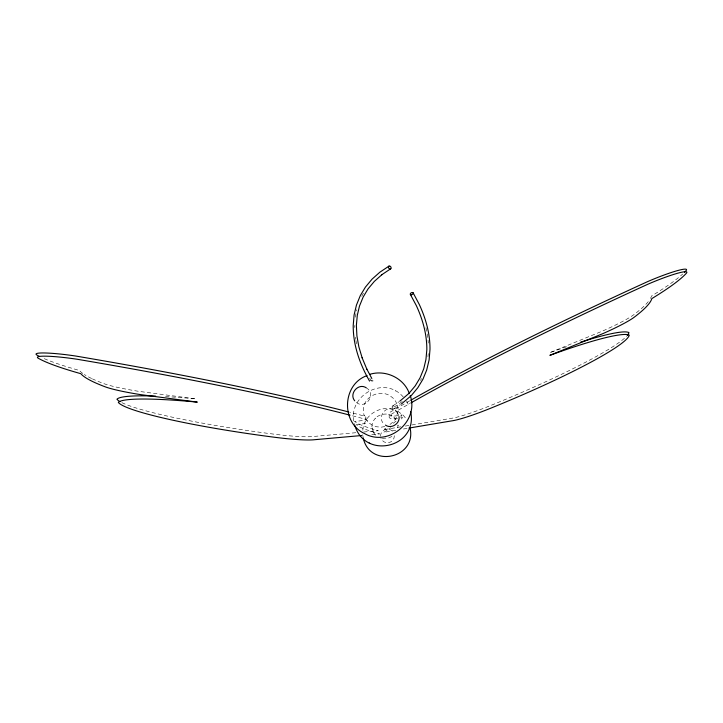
<?xml version="1.0" encoding="UTF-8"?>
<svg xmlns="http://www.w3.org/2000/svg" width="723" height="723" viewBox="0 0 723 723"><rect width="100%" height="100%" fill="white"/><g stroke="black" fill="none" stroke-linecap="round" stroke-linejoin="round"><path stroke-width="0.54" stroke-dasharray="3.62 2.71" d="M393.52 409.426C384.889 405.359 376.864 418.192 384.22 424.166M398.03 425.802L398.039 424.97L397.704 428.414M362.829 430.284C363.461 415.562 380.226 404.654 393.927 409.896M397.93 411.134L396.077 418.093L393.574 421.527L389.977 424.482M392.679 405.964L398.87 401.834M394.207 408.784L400.443 404.618M391.929 436.457L388.594 437.984L382.25 438.337M384.817 426.57L381.148 427.194L376.511 426.76L372.462 425.341L368.757 422.711L365.856 419.223L363.967 415.101L364.094 415.626L363.344 411.161L363.786 406.642L365.169 402.729C369.616 394.279 380.904 390.827 389.326 395.318L392.716 397.767L395.617 401.256L397.505 405.377L397.361 404.853L398.111 409.326M400.913 426.805L383.298 429.778A140.669 15.183 -22.4 0 0 385.874 428.179M405.314 426.064L410.818 425.142M411.911 424.952L451.532 418.274A46.941 5.07 -22.4 0 0 490.456 405.603A148.396 16.014 -22.4 0 0 626.624 336.186M395.734 430.312L383.633 432.354A140.669 15.183 -22.4 0 0 390.827 427.736M403.443 429.01L407.844 428.269M355.815 432.716L313.24 436.493A46.941 4.727 7.8 0 1 273.177 434.053A148.396 14.948 7.8 0 1 121.374 402.386M363.66 432.02L378.228 430.718A140.669 14.171 7.8 0 1 354.622 421.355A97.623 9.833 7.8 0 0 364.256 416.059A606.651 61.103 7.8 0 0 349.733 412.227M371.758 434.631L379.602 433.927A140.669 14.171 7.8 0 1 356.855 425.223M403.244 396.945C383.298 373.89 345.16 397.298 354.839 425.486M395.282 390.8L395.779 390.989M356.358 402.467C365.205 409.787 376.602 394.857 367.094 388.323M397.84 411.351L402.955 414.957L406.272 418.96M375.617 435.192L373.402 432.526L373.818 433.231L371.839 426.787L371.821 427.618L372.155 424.166L373.375 420.922L375.4 418.093L375.101 418.454C378.536 414.903 383.687 413.321 388.522 414.333L391.947 415.598L391.414 415.391L394.243 417.388L396.755 420.903M406.642 401.039L409.263 406.561M397.27 412.336L398.816 415.824M362.702 434.695L363.045 436.755M400.659 417.822A97.623 10.538 -22.4 0 0 402.404 417.487A140.669 15.183 -22.4 0 1 400.271 420.253M397.533 418.319A97.623 10.538 -22.4 0 1 389.959 415.056A606.651 65.468 -22.4 0 1 394.631 412.309M398.436 410.086A606.651 65.468 -22.4 0 1 410.013 403.425M355.996 424.564A97.623 9.833 7.8 0 0 365.639 419.268A606.651 61.103 7.8 0 0 351.107 415.436M165.54 396.584A127.23 12.815 7.8 0 1 195.906 398.906L138.843 391.36A50.709 5.106 7.8 0 1 103.823 383.615A326.471 32.887 7.8 0 1 92.445 378.888M91.64 378.509A326.471 32.887 7.8 0 1 84.293 374.496M82.774 373.457A326.471 32.887 7.8 0 1 79.476 370.483A276.683 27.872 7.8 0 1 42.431 357.831M409.679 400.849A606.651 65.468 -22.4 0 0 389.625 412.481A97.623 10.538 -22.4 0 0 402.069 414.912A140.669 15.183 -22.4 0 1 400.849 416.683M396.068 421.111A140.669 15.183 -22.4 0 1 391.197 424.681M566.624 346.742A127.23 13.728 -22.4 0 0 549.543 352.77L602.846 330.917A50.709 5.477 -22.4 0 0 633.926 314.604A326.471 35.228 -22.4 0 0 648.739 301.039M650.501 298.382A326.471 35.228 -22.4 0 0 651.477 296.041A276.683 29.86 -22.4 0 0 682.666 274.035M394.351 435.689A6.905 6.859 -14.7 0 1 380.858 437.966M380.56 436.204A6.905 6.859 -14.7 0 1 393.312 432.291M402.313 401.446A171.468 103.913 27 0 1 393.448 407.374M425.937 327.727A171.468 103.913 27 0 1 428.278 343.073M428.233 353.601A171.468 103.913 27 0 1 427.944 356.674M421.491 378.545A171.468 103.913 27 0 1 420.479 380.479M370.574 380.687A1.6 0.967 -28 0 1 372.652 380.253A1.6 0.967 -28 0 1 372.354 381.807A1.6 0.967 -28 0 1 370.275 382.232M371.468 381.247A171.468 103.913 27 0 1 368.775 376.484M356.547 343.805A171.468 103.913 27 0 1 355.933 340.497M355.761 339.394A171.468 103.913 27 0 1 355.454 337.207M354.785 327.537A171.468 103.913 27 0 1 354.794 325.431M355.391 317.189A171.468 103.913 27 0 1 356.801 309.697M361.726 296.331A171.468 103.913 27 0 1 363.823 292.49M392.11 407.103A1.6 1.211 56.3 0 0 394.207 408.775A1.6 1.211 56.3 0 0 394.026 406.236A1.6 1.211 56.3 0 0 392.11 407.103"/><path stroke-width="1.08" d="M366.434 387.944C358.671 382.35 348.631 393.601 354.731 400.831M399.015 416.565C400.208 423.669 391.288 429.317 385.431 425.097M381.952 274.623L374.351 281.383L367.998 288.974L363.154 297.054L359.476 306.082L357.279 315.418L356.385 325.26L356.909 335.861L358.852 346.796L362.187 357.966M389.01 266.1L379.837 272.219L372.092 279.105L365.431 287.094L360.298 295.599L356.439 305.124L354.098 314.939L353.204 325.603C353.104 345.242 359.873 364.247 369.57 381.102M381.69 274.803L390.781 268.73M399.747 401.247L408.856 393.484L415.21 385.901L420.054 377.822L423.741 368.784L425.946 359.458L426.841 349.616C426.922 334.333 422.72 319.385 416.331 305.603L410.375 294.442M401.337 404.021L411.125 395.77L417.786 387.772L422.919 379.268L426.678 370.068L429.11 359.937L430.004 349.263C430.086 333.737 425.811 318.536 419.322 304.528L413.113 292.815M367.049 375.608C342.214 384.202 340.714 422.639 364.528 433.565C388.305 447.257 419.331 421.401 410.239 395.517M369.923 374.297C385.513 369.462 403.976 377.993 409.363 393.61M408.947 428.079L451.866 420.849A46.941 5.07 -22.4 0 0 490.781 408.179A148.396 16.014 -22.4 0 0 629.272 335.156A127.23 13.728 -22.4 0 0 549.878 355.345L603.181 333.493A50.709 5.477 -22.4 0 0 634.261 317.18A326.471 35.228 -22.4 0 0 651.803 298.617A276.683 29.86 -22.4 0 0 686.344 273.258A34.686 3.742 -22.4 0 0 648.016 284.166A606.651 65.468 -22.4 0 0 410.962 402.883M361.672 435.526L314.613 439.701A46.941 4.727 7.8 0 1 274.55 437.261A148.396 14.948 7.8 0 1 118.337 402.449A127.23 12.815 7.8 0 1 197.289 402.115L140.217 394.568A50.709 5.106 7.8 0 1 105.197 386.823A326.471 32.887 7.8 0 1 80.849 373.692A276.683 27.872 7.8 0 1 38.382 358.319A34.686 3.498 7.8 0 1 77.063 359.241A606.651 61.103 7.8 0 1 350.04 415.165M354.839 425.486C365.341 460.253 418.228 447.284 410.682 411.685M363.217 437.786C369.444 468.694 417.153 458.572 410.031 427.745M369.218 443L369.706 443.199M395.499 410.565L397.108 412.173M366.796 369.028L371.839 378.527M362.078 357.704L366.895 369.272M348.667 411.956A606.651 61.103 7.8 0 0 75.689 356.032A34.686 3.498 7.8 0 0 37.009 355.11A276.683 27.872 7.8 0 0 39.159 356.258M119.864 401.554A148.396 14.948 7.8 0 1 116.954 399.241A127.23 12.815 7.8 0 1 155.572 396.114M410.637 400.307A606.651 65.468 -22.4 0 1 647.691 281.59A34.686 3.742 -22.4 0 1 686.019 270.691A276.683 29.86 -22.4 0 1 684.464 272.318M627.23 335.499A148.396 16.014 -22.4 0 0 628.938 332.58A127.23 13.728 -22.4 0 0 580.786 342.087M411.17 294.767A1.6 0.967 -28 0 0 413.222 293.05A1.6 0.967 -28 0 0 410.854 293.077A1.6 0.967 -28 0 0 411.17 294.767M388.432 267.23A1.6 1.211 56.3 0 0 390.528 268.902A1.6 1.211 56.3 0 0 390.348 266.362A1.6 1.211 56.3 0 0 388.432 267.23"/></g></svg>
